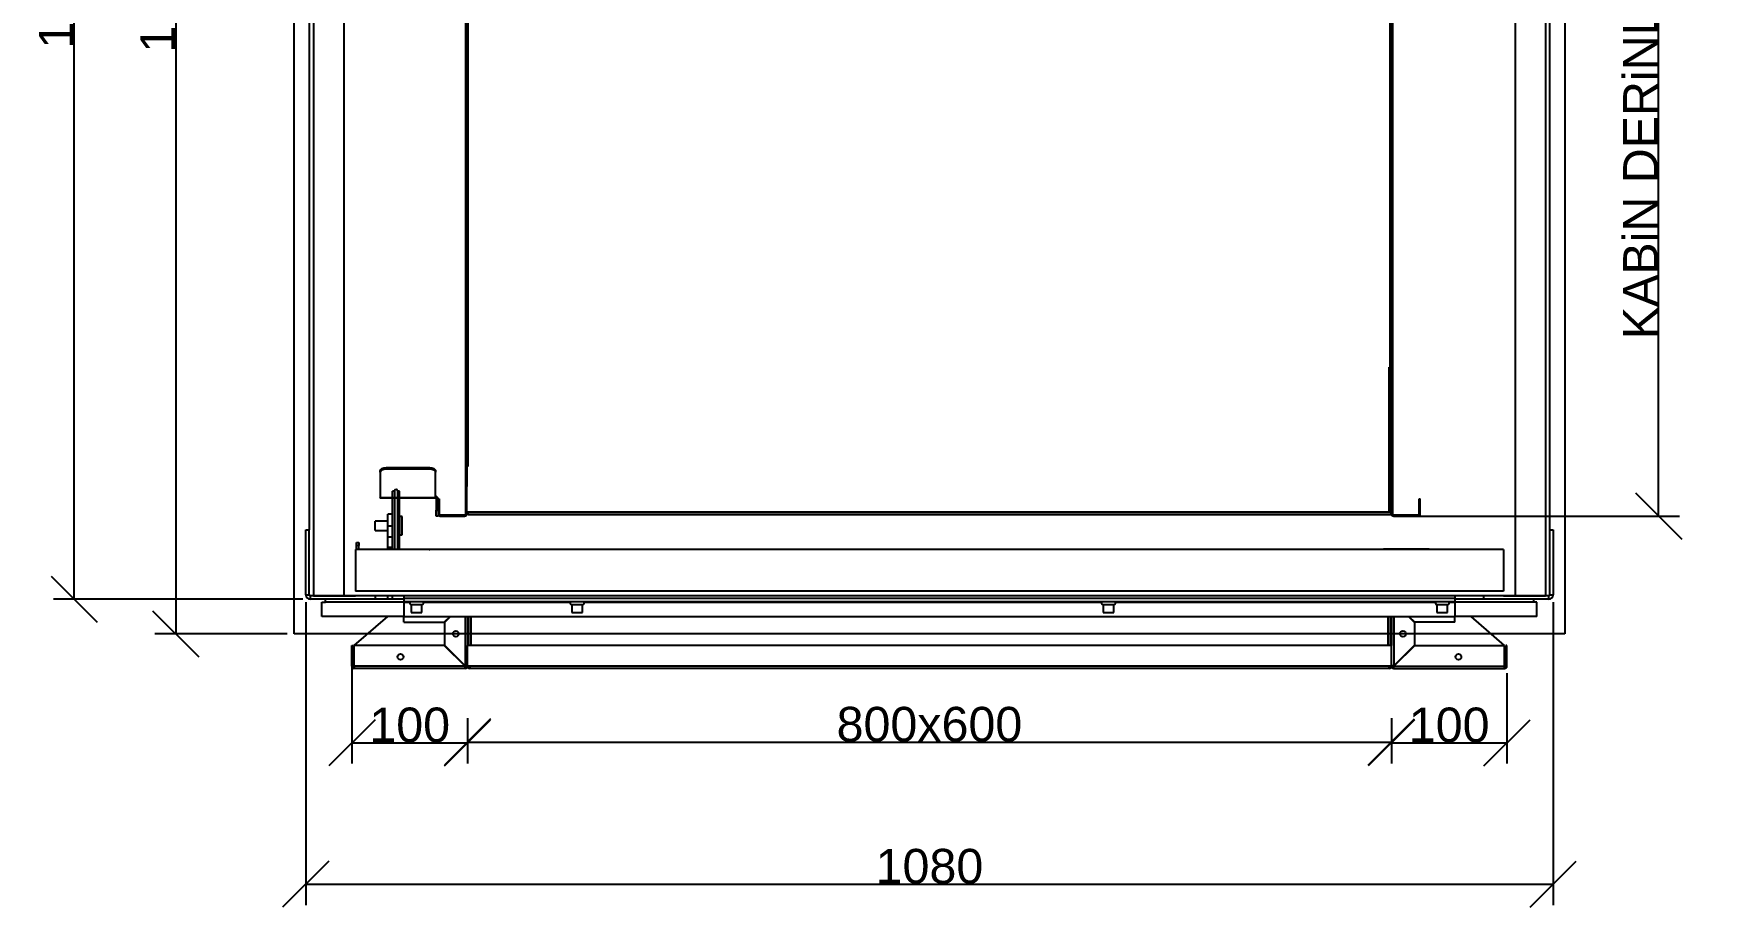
# Model space of a CAD drawing. Extents: x -3476 to -1065, y -36962 to -35449.
# Drawn here: x -3476 to -2015, y -36962 to -36205 of the extents above; entities that cross this region are included whole.
import ezdxf

# ---------------------------------------------------------------- set-up
doc = ezdxf.new("R2010")
doc.units = 0
doc.header["$LTSCALE"] = 20
doc.header["$MEASUREMENT"] = 0
doc.layers.get('0').update_dxf_attribs({"linetype": 'CONTINUOUS'})
doc.layers.get('DEFPOINTS').update_dxf_attribs({"linetype": 'CONTINUOUS'})
doc.styles.get("Standard").update_dxf_attribs({"font": 'arial.ttf'})
doc.dimstyles.get("Standard").update_dxf_attribs({"dimtxt": 0.18, "dimasz": 0.18, "dimexe": 0.18, "dimexo": 0.0625, "dimgap": 0.09, "dimtad": 0, "dimtih": 1, "dimtoh": 1, "dimdec": 4, "dimzin": 0, "dimdsep": 46, "dimtxsty": 'Standard', "dimcen": 0.09, "dimadec": 0, "dimazin": 0, "dimtfac": 1, "dimtdec": 4, "dimtofl": 0, "dimtmove": 0, "dimatfit": 3, "dimfxl": 1, "dimtolj": 1, "dimtzin": 0, "dimarcsym": 0})

# ---------------------------------------------------------------- blocks, each defined once
blk = doc.blocks.new('_OBLIQUE')
at = {"color": 0, "linetype": 'ByBlock'}
blk.add_line((-0.5, -0.5), (0.5, 0.5), dxfattribs=at)
blk = doc.blocks.new('*D774')
at = {"color": 6, "linetype": 'ByBlock', "lineweight": -2, "transparency": 16777216}
for p, q in [((-2200.3, -36759.3), (-2200.3, -36837.5)), ((-2300.3, -36798.3), (-2300.3, -36837.5)), ((-2300.3, -36819.5), (-2200.3, -36819.5))]:
    blk.add_line(p, q, dxfattribs=at)
at = {"layer": 'DEFPOINTS', "color": 0, "linetype": 'ByBlock', "transparency": 16777216}
for p in [(-2200.3, -36753.1), (-2300.3, -36792.1), (-2200.3, -36819.5)]:
    blk.add_point(p, dxfattribs=at)
at = {"color": 6, "linetype": 'ByBlock', "lineweight": -2, "transparency": 16777216, "xscale": 40, "yscale": 40, "zscale": 40, "rotation": 180}
blk.add_blockref('_OBLIQUE', (-2300.3, -36819.5), dxfattribs=at)
at = {"color": 6, "linetype": 'ByBlock', "lineweight": -2, "transparency": 16777216, "xscale": 40, "yscale": 40, "zscale": 40}
blk.add_blockref('_OBLIQUE', (-2200.3, -36819.5), dxfattribs=at)
at = {"color": 3, "linetype": 'ByBlock', "transparency": 16777216, "insert": (-2250.3, -36804.2), "char_height": 30, "attachment_point": 5}
blk.add_mtext('\\A1;100', dxfattribs=at)
blk = doc.blocks.new('*D775')
at = {"color": 6, "linetype": 'ByBlock', "lineweight": -2, "transparency": 16777216}
for p, q in [((-3200.3, -36750.3), (-3200.3, -36837.5)), ((-3100.3, -36798.3), (-3100.3, -36837.5)), ((-3200.3, -36819.5), (-3100.3, -36819.5))]:
    blk.add_line(p, q, dxfattribs=at)
at = {"layer": 'DEFPOINTS', "color": 0, "linetype": 'ByBlock', "transparency": 16777216}
for p in [(-3200.3, -36744.1), (-3100.3, -36792.1), (-3100.3, -36819.5)]:
    blk.add_point(p, dxfattribs=at)
at = {"color": 6, "linetype": 'ByBlock', "lineweight": -2, "transparency": 16777216, "xscale": 40, "yscale": 40, "zscale": 40, "rotation": 180}
blk.add_blockref('_OBLIQUE', (-3200.3, -36819.5), dxfattribs=at)
at = {"color": 6, "linetype": 'ByBlock', "lineweight": -2, "transparency": 16777216, "xscale": 40, "yscale": 40, "zscale": 40}
blk.add_blockref('_OBLIQUE', (-3100.3, -36819.5), dxfattribs=at)
at = {"color": 3, "linetype": 'ByBlock', "transparency": 16777216, "insert": (-3150.3, -36804.2), "char_height": 30, "attachment_point": 5}
blk.add_mtext('\\A1;100', dxfattribs=at)
blk = doc.blocks.new('*D773')
at = {"color": 6, "linetype": 'ByBlock', "lineweight": -2, "transparency": 16777216}
for p, q in [((-3100.3, -36805.2), (-3100.3, -36836.9)), ((-3100.3, -36818.9), (-2300.3, -36818.9)), ((-2300.3, -36805.2), (-2300.3, -36836.9))]:
    blk.add_line(p, q, dxfattribs=at)
at = {"layer": 'DEFPOINTS', "color": 0, "linetype": 'ByBlock', "transparency": 16777216}
for p in [(-3100.3, -36799), (-2300.3, -36799), (-2300.3, -36818.9)]:
    blk.add_point(p, dxfattribs=at)
at = {"color": 6, "linetype": 'ByBlock', "lineweight": -2, "transparency": 16777216, "xscale": 40, "yscale": 40, "zscale": 40, "rotation": 180}
blk.add_blockref('_OBLIQUE', (-3100.3, -36818.9), dxfattribs=at)
at = {"color": 6, "linetype": 'ByBlock', "lineweight": -2, "transparency": 16777216, "xscale": 40, "yscale": 40, "zscale": 40}
blk.add_blockref('_OBLIQUE', (-2300.3, -36818.9), dxfattribs=at)
at = {"color": 3, "linetype": 'ByBlock', "transparency": 16777216, "insert": (-2700.3, -36803.6), "char_height": 30, "attachment_point": 5}
blk.add_mtext('\\A1;800x600', dxfattribs=at)
blk = doc.blocks.new('*D776')
at = {"color": 6, "linetype": 'ByBlock', "lineweight": -2, "transparency": 16777216}
for p, q in [((-3256.5, -35625.1), (-3370.9, -35625.1)), ((-3352.9, -35625.1), (-3352.9, -36725.1)), ((-3256.5, -36725.1), (-3370.9, -36725.1))]:
    blk.add_line(p, q, dxfattribs=at)
at = {"layer": 'DEFPOINTS', "color": 0, "linetype": 'ByBlock', "transparency": 16777216}
for p in [(-3250.3, -35625.1), (-3352.9, -36725.1), (-3250.3, -36725.1)]:
    blk.add_point(p, dxfattribs=at)
at = {"color": 6, "linetype": 'ByBlock', "lineweight": -2, "transparency": 16777216, "xscale": 40, "yscale": 40, "zscale": 40}
for p, rotation in [((-3352.9, -35625.1), 90), ((-3352.9, -36725.1), 270)]:
    blk.add_blockref('_OBLIQUE', p, dxfattribs=dict(at, rotation=rotation))
at = {"color": 3, "linetype": 'ByBlock', "transparency": 16777216, "insert": (-3368.2, -36175.1), "char_height": 30, "attachment_point": 5, "rotation": 90}
blk.add_mtext('\\A1;1100', dxfattribs=at)
blk = doc.blocks.new('*D778')
at = {"color": 6, "linetype": 'ByBlock', "lineweight": -2, "transparency": 16777216}
for p, q in [((-2279.3, -35873.1), (-2051, -35873.1)), ((-2069, -36623.1), (-2069, -35873.1)), ((-2292, -36623.1), (-2051, -36623.1))]:
    blk.add_line(p, q, dxfattribs=at)
at = {"layer": 'DEFPOINTS', "color": 0, "linetype": 'ByBlock', "transparency": 16777216}
for p in [(-2285.5, -35873.1), (-2069, -35873.1), (-2298.3, -36623.1)]:
    blk.add_point(p, dxfattribs=at)
at = {"color": 6, "linetype": 'ByBlock', "lineweight": -2, "transparency": 16777216, "xscale": 40, "yscale": 40, "zscale": 40}
for p, rotation in [((-2069, -35873.1), 90), ((-2069, -36623.1), 270)]:
    blk.add_blockref('_OBLIQUE', p, dxfattribs=dict(at, rotation=rotation))
at = {"color": 3, "linetype": 'ByBlock', "transparency": 16777216, "insert": (-2084.5, -36248.1), "char_height": 30, "attachment_point": 5, "rotation": 90}
blk.add_mtext('\\A1;KABiN DERiNLiGi= 750', dxfattribs=at)
blk = doc.blocks.new('*D780')
at = {"color": 6, "linetype": 'ByBlock', "lineweight": -2, "transparency": 16777216}
for p, q in [((-3242.8, -35648.1), (-3458.8, -35648.1)), ((-3440.8, -36695.1), (-3440.8, -35648.1)), ((-3242.8, -36695.1), (-3458.8, -36695.1))]:
    blk.add_line(p, q, dxfattribs=at)
at = {"layer": 'DEFPOINTS', "color": 0, "linetype": 'ByBlock', "transparency": 16777216}
for p in [(-3440.8, -35648.1), (-3236.5, -35648.1), (-3236.5, -36695.1)]:
    blk.add_point(p, dxfattribs=at)
at = {"color": 6, "linetype": 'ByBlock', "lineweight": -2, "transparency": 16777216, "xscale": 40, "yscale": 40, "zscale": 40}
for p, rotation in [((-3440.8, -35648.1), 90), ((-3440.8, -36695.1), 270)]:
    blk.add_blockref('_OBLIQUE', p, dxfattribs=dict(at, rotation=rotation))
at = {"color": 3, "linetype": 'ByBlock', "transparency": 16777216, "insert": (-3456.1, -36171.6), "char_height": 30, "attachment_point": 5, "rotation": 90}
blk.add_mtext('\\A1;1047', dxfattribs=at)
blk = doc.blocks.new('*D781')
at = {"color": 6, "linetype": 'ByBlock', "lineweight": -2, "transparency": 16777216}
for p, q in [((-3240.3, -36697.6), (-3240.3, -36960)), ((-2160.3, -36697.6), (-2160.3, -36960)), ((-3240.3, -36942), (-2160.3, -36942))]:
    blk.add_line(p, q, dxfattribs=at)
at = {"layer": 'DEFPOINTS', "color": 0, "linetype": 'ByBlock', "transparency": 16777216}
for p in [(-3240.3, -36691.3), (-2160.3, -36691.3), (-2160.3, -36942)]:
    blk.add_point(p, dxfattribs=at)
at = {"color": 6, "linetype": 'ByBlock', "lineweight": -2, "transparency": 16777216, "xscale": 40, "yscale": 40, "zscale": 40, "rotation": 180}
blk.add_blockref('_OBLIQUE', (-3240.3, -36942), dxfattribs=at)
at = {"color": 6, "linetype": 'ByBlock', "lineweight": -2, "transparency": 16777216, "xscale": 40, "yscale": 40, "zscale": 40}
blk.add_blockref('_OBLIQUE', (-2160.3, -36942), dxfattribs=at)
at = {"color": 3, "linetype": 'ByBlock', "transparency": 16777216, "insert": (-2700.3, -36926.6), "char_height": 30, "attachment_point": 5}
blk.add_mtext('\\A1;1080', dxfattribs=at)

msp = doc.modelspace()

# ---------------------------------------------------------------- linework, layer by layer
at = {"linetype": 'ByBlock'}
for p, q in [((-3250.3, -36725.1), (-3250.3, -35625.1)), ((-2150.3, -35625.1), (-2150.3, -36725.1)), ((-3233.5, -35651.1), (-3233.5, -36692.1)), ((-3207.3, -35651.1), (-3207.3, -36692.1)), ((-2193.3, -35651.1), (-2193.3, -36692.1)), ((-2167, -35651.1), (-2167, -36692.1)), ((-3237.3, -35691.1), (-3237.3, -36635.1)), ((-2163.3, -35691.1), (-2163.3, -36635.1)), ((-3101.8, -36621.1), (-3101.8, -35872.1)), ((-3100.8, -36580.1), (-3100.8, -35872.1)), ((-3099.8, -36580.1), (-3099.8, -35872.1)), ((-2301.3, -36619.9), (-2301.3, -35872.1)), ((-2300.3, -36614.9), (-2300.3, -35872.1)), ((-2300.3, -35872.1), (-2300.3, -36621.1)), ((-2299.3, -35872.1), (-2299.3, -36621.1)), ((-2302.3, -36619.9), (-2302.3, -36494.1)), ((-3100.3, -36527.1), (-3100.8, -36527.1)), ((-3175.8, -36585.1), (-3175.8, -36583.8)), ((-3175.8, -36585.1), (-3175.8, -36607.3)), ((-3170.8, -36581.3), (-3170.8, -36582.6)), ((-3133, -36581.3), (-3170.8, -36581.3)), ((-3133, -36582.6), (-3170.8, -36582.6)), ((-3133, -36582.6), (-3133, -36581.3)), ((-3128, -36583.8), (-3128, -36585.1)), ((-3128, -36607.3), (-3128, -36585.1)), ((-3100.3, -36577.1), (-3100.8, -36577.1)), ((-3100.8, -36580.1), (-3100.8, -36597.4)), ((-2300.8, -36580.1), (-2300.8, -36597.4)), ((-3100.8, -36599.4), (-3100.8, -36597.4)), ((-3100.8, -36619.9), (-3100.8, -36599.4)), ((-2300.8, -36597.4), (-2300.8, -36599.4)), ((-2300.8, -36619.9), (-2300.8, -36599.4)), ((-3128, -36607.3), (-3175.8, -36607.3)), ((-3175.8, -36607.6), (-3175.8, -36607.3)), ((-3128, -36607.6), (-3175.8, -36607.6)), ((-3163.6, -36601.5), (-3165.1, -36601.5)), ((-3165.1, -36652.1), (-3165.1, -36601.5)), ((-3163.6, -36601.5), (-3163.6, -36652.1)), ((-3160.6, -36652.1), (-3160.6, -36601.5)), ((-3159.1, -36601.5), (-3160.6, -36601.5)), ((-3159.1, -36652.1), (-3159.1, -36601.5)), ((-3128, -36607.3), (-3128, -36607.5)), ((-3128, -36607.6), (-3128, -36607.5)), ((-3125.8, -36608.3), (-3127.3, -36608.3)), ((-3127.3, -36608.3), (-3127.3, -36618.1)), ((-3125.8, -36608.1), (-3125.8, -36621.1)), ((-3125.8, -36608.1), (-3124.8, -36608.1)), ((-3124.8, -36608.1), (-3124.8, -36621.1)), ((-2276.3, -36621.1), (-2276.3, -36608.1)), ((-2276.3, -36608.1), (-2275.3, -36608.1)), ((-2275.3, -36621.1), (-2275.3, -36608.1)), ((-3169.3, -36627.5), (-3180.3, -36627.5)), ((-3180.3, -36634.6), (-3180.3, -36627.5)), ((-3165.3, -36621.5), (-3169.3, -36621.5)), ((-3169.3, -36631.5), (-3169.3, -36621.5)), ((-3165.3, -36631.5), (-3165.3, -36621.5)), ((-3165.1, -36624.5), (-3165.3, -36624.5)), ((-3158.8, -36624.5), (-3159.1, -36624.5)), ((-3156.8, -36623.5), (-3158.8, -36623.5)), ((-3158.8, -36637.6), (-3158.8, -36623.5)), ((-3156.8, -36637.6), (-3156.8, -36623.5)), ((-3127.3, -36618.1), (-3125.8, -36618.1)), ((-3127.3, -36623.1), (-3127.3, -36618.1)), ((-3125.8, -36623.1), (-3127.3, -36623.1)), ((-3125.8, -36621.1), (-3125.8, -36623.1)), ((-3125.8, -36621.1), (-3124.8, -36621.1)), ((-3123.8, -36622.1), (-3123.8, -36623.1)), ((-3123.8, -36622.1), (-3102.8, -36622.1)), ((-3123.8, -36623.1), (-3102.8, -36623.1)), ((-3102.8, -36623.1), (-3102.8, -36622.1)), ((-3101.8, -36621.1), (-3100.8, -36621.1)), ((-2300.8, -36619.9), (-3100.8, -36619.9)), ((-3100.8, -36620.1), (-3100.8, -36619.9)), ((-2300.8, -36620.1), (-3100.8, -36620.1)), ((-3100.8, -36621.1), (-3100.8, -36620.1)), ((-3099.8, -36622.1), (-3099.8, -36620.1)), ((-2300.8, -36622.1), (-3099.8, -36622.1)), ((-2300.3, -36614.9), (-2300.8, -36614.9)), ((-2300.3, -36616.1), (-2300.8, -36616.1)), ((-2300.8, -36620.1), (-2300.8, -36619.9)), ((-2300.8, -36620.1), (-2300.8, -36622.1)), ((-2300.3, -36620.1), (-2300.8, -36620.1)), ((-2300.3, -36621.1), (-2299.3, -36621.1)), ((-2298.3, -36622.1), (-2298.3, -36623.1)), ((-2298.3, -36622.1), (-2277.3, -36622.1)), ((-2298.3, -36623.1), (-2277.3, -36623.1)), ((-2277.3, -36623.1), (-2277.3, -36622.1)), ((-2276.3, -36621.1), (-2275.3, -36621.1)), ((-3240.3, -36635.1), (-3237.3, -36635.1)), ((-3240.3, -36691.3), (-3240.3, -36635.1)), ((-3237.3, -36691.3), (-3237.3, -36635.1)), ((-3180.3, -36635.5), (-3180.3, -36634.6)), ((-3180.3, -36635.5), (-3169.3, -36635.5)), ((-3169.3, -36631.5), (-3165.3, -36631.5)), ((-3169.3, -36641), (-3169.3, -36631.5)), ((-3169.3, -36641), (-3165.3, -36641)), ((-3169.3, -36650), (-3169.3, -36641)), ((-3165.3, -36641), (-3165.3, -36631.5)), ((-3165.3, -36638.5), (-3165.1, -36638.5)), ((-3165.3, -36650), (-3165.3, -36641)), ((-3159.1, -36638.5), (-3158.8, -36638.5)), ((-3158.8, -36639.5), (-3158.8, -36637.6)), ((-3158.8, -36639.5), (-3156.8, -36639.5)), ((-3156.8, -36639.5), (-3156.8, -36637.6)), ((-2163.3, -36635.1), (-2163.3, -36691.3)), ((-2163.3, -36635.1), (-2160.3, -36635.1)), ((-2160.3, -36635.1), (-2160.3, -36691.3)), ((-2203.3, -36652.1), (-3197.3, -36652.1)), ((-3197.3, -36652.1), (-3197.3, -36688.3)), ((-3196.3, -36646), (-3194.3, -36646)), ((-3196.3, -36648.5), (-3196.3, -36646)), ((-3194.3, -36648.5), (-3196.3, -36648.5)), ((-3196.3, -36652.1), (-3196.3, -36648.5)), ((-3194.3, -36646), (-3194.3, -36648.5)), ((-3194.3, -36652.1), (-3194.3, -36648.5)), ((-3169.3, -36650), (-3165.3, -36650)), ((-3169.3, -36652.1), (-3169.3, -36650)), ((-3165.3, -36652.1), (-3165.3, -36650)), ((-3132.6, -36651.9), (-3093.3, -36651.9)), ((-3132.6, -36651.9), (-3132.6, -36652.1)), ((-3093.3, -36652.1), (-3093.3, -36651.9)), ((-2268, -36651.9), (-2307.2, -36651.9)), ((-2307.2, -36651.9), (-2307.2, -36652.1)), ((-2268, -36652.1), (-2268, -36651.9)), ((-2203.3, -36652.1), (-2203.3, -36688.3)), ((-3240.3, -36691.3), (-3237.3, -36691.3)), ((-3236.5, -36692.1), (-3236.5, -36695.1)), ((-3180.3, -36692.1), (-3236.5, -36692.1)), ((-3180.3, -36695.1), (-3236.5, -36695.1)), ((-3233.5, -36692.1), (-3197.3, -36692.1)), ((-3226.3, -36697.8), (-3223.3, -36697.8)), ((-3226.3, -36710.1), (-3226.3, -36697.8)), ((-3223.3, -36697.8), (-3223.3, -36695.1)), ((-3155.3, -36697.8), (-3223.3, -36697.8)), ((-2203.3, -36688.3), (-3197.3, -36688.3)), ((-3180.3, -36692.1), (-3180.3, -36695.1)), ((-2220.3, -36692.1), (-3180.3, -36692.1)), ((-3155.3, -36695.1), (-3180.3, -36695.1)), ((-3169.3, -36695.1), (-3169.3, -36692.1)), ((-3165.3, -36695.1), (-3165.3, -36692.1)), ((-3155.3, -36692.1), (-3155.3, -36694.3)), ((-3155.3, -36694.3), (-2245.3, -36694.3)), ((-3155.3, -36694.3), (-3155.3, -36697.1)), ((-3155.3, -36697.1), (-2245.3, -36697.1)), ((-3155.3, -36697.1), (-3155.3, -36697.8)), ((-3155.3, -36697.8), (-3155.3, -36710.1)), ((-3155.3, -36697.8), (-3150.3, -36697.8)), ((-3148.9, -36699.6), (-3148.9, -36706.6)), ((-3148.9, -36699.6), (-3139.7, -36699.6)), ((-3139.7, -36706.6), (-3139.7, -36699.6)), ((-3138.2, -36697.8), (-3011.3, -36697.8)), ((-3009.9, -36699.6), (-3009.9, -36706.6)), ((-3009.9, -36699.6), (-3000.7, -36699.6)), ((-3000.7, -36706.6), (-3000.7, -36699.6)), ((-2999.2, -36697.8), (-2551.3, -36697.8)), ((-2549.9, -36699.6), (-2549.9, -36706.6)), ((-2549.9, -36699.6), (-2540.9, -36699.6)), ((-2540.9, -36699.6), (-2540.7, -36699.6)), ((-2540.7, -36706.6), (-2540.7, -36699.6)), ((-2539.2, -36697.8), (-2262.3, -36697.8)), ((-2260.9, -36699.6), (-2260.9, -36706.6)), ((-2260.9, -36699.6), (-2251.9, -36699.6)), ((-2251.9, -36699.6), (-2251.7, -36699.6)), ((-2251.7, -36706.6), (-2251.7, -36699.6)), ((-2250.2, -36697.8), (-2245.3, -36697.8)), ((-2245.3, -36692.1), (-2245.3, -36694.3)), ((-2245.3, -36694.3), (-2245.3, -36697.1)), ((-2220.3, -36695.1), (-2245.3, -36695.1)), ((-2245.3, -36697.1), (-2245.3, -36697.8)), ((-2245.3, -36697.8), (-2245.3, -36710.1)), ((-2177.3, -36697.8), (-2245.3, -36697.8)), ((-2220.3, -36695.1), (-2220.3, -36692.1)), ((-2164, -36692.1), (-2220.3, -36692.1)), ((-2164, -36695.1), (-2220.3, -36695.1)), ((-2203.3, -36692.1), (-2167, -36692.1)), ((-2177.3, -36695.1), (-2177.3, -36697.8)), ((-2174.3, -36697.8), (-2177.3, -36697.8)), ((-2174.3, -36710.1), (-2174.3, -36697.8)), ((-2164, -36695.1), (-2164, -36692.1)), ((-2163.3, -36691.3), (-2160.3, -36691.3)), ((-3155.3, -36710.1), (-3226.3, -36710.1)), ((-3198.3, -36735.1), (-3169.2, -36710.1)), ((-3169.3, -36710.2), (-3169.3, -36710.1)), ((-3155.3, -36710.1), (-2245.3, -36710.1)), ((-3155.3, -36715.1), (-3155.3, -36710.1)), ((-3155.3, -36715.1), (-3120.4, -36715.1)), ((-3148.9, -36706.6), (-3139.7, -36706.6)), ((-3115.4, -36710.1), (-3120.4, -36715.1)), ((-3120.3, -36715.2), (-3115.1, -36710.1)), ((-3120.3, -36715.2), (-3120.3, -36734.9)), ((-3102.3, -36710.1), (-3102.3, -36752.9)), ((-3100.3, -36710.1), (-3100.3, -36735.1)), ((-3099.3, -36710.1), (-3099.3, -36735.1)), ((-3097.3, -36710.1), (-3097.3, -36735.1)), ((-3009.9, -36706.6), (-3000.7, -36706.6)), ((-2549.9, -36706.6), (-2540.9, -36706.6)), ((-2540.9, -36706.6), (-2540.7, -36706.6)), ((-2303.3, -36710.1), (-2303.3, -36735.1)), ((-2301.3, -36710.1), (-2301.3, -36735.1)), ((-2300.3, -36710.1), (-2300.3, -36735.1)), ((-2298.3, -36710.1), (-2298.3, -36752.9)), ((-2280.3, -36715.2), (-2285.4, -36710.1)), ((-2285.1, -36710.1), (-2280.1, -36715.1)), ((-2280.3, -36715.2), (-2280.3, -36734.9)), ((-2245.3, -36715.1), (-2280.1, -36715.1)), ((-2260.9, -36706.6), (-2251.9, -36706.6)), ((-2251.9, -36706.6), (-2251.7, -36706.6)), ((-2174.3, -36710.1), (-2245.3, -36710.1)), ((-2245.3, -36715.1), (-2245.3, -36710.1)), ((-2202.3, -36735.1), (-2231.3, -36710.1)), ((-2150.3, -36725.1), (-3250.3, -36725.1)), ((-3200.3, -36753.1), (-3200.3, -36735.1)), ((-3200.3, -36735.1), (-3199.3, -36735.1)), ((-3199.3, -36753.1), (-3199.3, -36735.1)), ((-3120.4, -36735.1), (-3198.3, -36735.1)), ((-3198.3, -36753.1), (-3198.3, -36735.1)), ((-3120.4, -36735.1), (-3102.4, -36753.1)), ((-3102.3, -36752.9), (-3120.3, -36734.9)), ((-3100.3, -36734.9), (-3099.3, -36734.9)), ((-2300.3, -36735.1), (-3100.3, -36735.1)), ((-3100.3, -36753.1), (-3100.3, -36735.1)), ((-2300.3, -36734.9), (-2301.3, -36734.9)), ((-2300.3, -36753.1), (-2300.3, -36735.1)), ((-2298.3, -36752.9), (-2280.3, -36734.9)), ((-2280.1, -36735.1), (-2298.1, -36753.1)), ((-2280.1, -36735.1), (-2202.3, -36735.1)), ((-2202.3, -36753.1), (-2202.3, -36735.1)), ((-2200.3, -36735.1), (-2201.3, -36735.1)), ((-2201.3, -36753.1), (-2201.3, -36735.1)), ((-2200.3, -36753.1), (-2200.3, -36735.1)), ((-3200.3, -36753.1), (-3199.3, -36753.1)), ((-3198.3, -36754.1), (-3198.3, -36753.1)), ((-3102.4, -36753.1), (-3198.3, -36753.1)), ((-3198.3, -36754.1), (-3198.3, -36755.1)), ((-3102.3, -36755.1), (-3198.3, -36755.1)), ((-3104, -36751.5), (-3104, -36751.1)), ((-3103.1, -36752.1), (-3103.4, -36752.1)), ((-3102.3, -36755.1), (-3102.3, -36754.1)), ((-3100.3, -36753.1), (-3101.3, -36753.1)), ((-3098.3, -36753.1), (-3100.3, -36753.1)), ((-3098.3, -36753.1), (-3098.3, -36755.1)), ((-2302.3, -36753.1), (-3098.3, -36753.1)), ((-2302.3, -36755.1), (-3098.3, -36755.1)), ((-2302.3, -36755.1), (-2302.3, -36753.1)), ((-2300.3, -36753.1), (-2302.3, -36753.1)), ((-2300.3, -36753.1), (-2299.3, -36753.1)), ((-2298.3, -36755.1), (-2298.3, -36754.1)), ((-2298.3, -36755.1), (-2202.3, -36755.1)), ((-2298.1, -36753.1), (-2202.3, -36753.1)), ((-2297.4, -36752.1), (-2297.3, -36752.1)), ((-2297.3, -36752.1), (-2297.3, -36751.9)), ((-2297.3, -36752.1), (-2297.1, -36752.1)), ((-2296.5, -36751.5), (-2296.5, -36751.1)), ((-2202.3, -36754.1), (-2202.3, -36753.1)), ((-2202.3, -36755.1), (-2202.3, -36754.1)), ((-2201.3, -36753.1), (-2200.3, -36753.1))]:
    msp.add_line(p, q, dxfattribs=at)
at = {"linetype": 'ByBlock', "flags": 128}
for points in [[(-3175.8, -36583.8), (-3175.7, -36583.3), (-3175.4, -36582.8), (-3174.9, -36582.4), (-3174.3, -36582), (-3173.5, -36581.7), (-3172.7, -36581.4), (-3171.7, -36581.3), (-3170.8, -36581.3)], [(-3170.8, -36582.6), (-3171.7, -36582.6), (-3172.7, -36582.7), (-3173.5, -36583), (-3174.3, -36583.3), (-3174.9, -36583.7), (-3175.4, -36584.1), (-3175.7, -36584.6), (-3175.8, -36585.1)], [(-3133, -36581.3), (-3132, -36581.3), (-3131.1, -36581.4), (-3130.2, -36581.7), (-3129.5, -36582), (-3128.9, -36582.4), (-3128.4, -36582.8), (-3128.1, -36583.3), (-3128, -36583.8)], [(-3128, -36585.1), (-3128.1, -36584.6), (-3128.4, -36584.1), (-3128.9, -36583.7), (-3129.5, -36583.3), (-3130.2, -36583), (-3131.1, -36582.7), (-3132, -36582.6), (-3133, -36582.6)], [(-3133.5, -36652.1), (-3133.1, -36652), (-3132.6, -36651.9)], [(-2267.1, -36652.1), (-2267.4, -36652), (-2268, -36651.9)]]:
    msp.add_lwpolyline(points, dxfattribs=at)
at = {"linetype": 'ByBlock'}
for centre in [(-3110.3, -36725.1), (-2290.3, -36725.1), (-3158.3, -36745.1), (-2242.3, -36745.1)]:
    msp.add_circle(centre, 2.5, dxfattribs=at)
for centre, radius, start, end in [((-3162.1, -36601.5), 1.5, 0, 180), ((-3162.1, -36601.5), 1.5, 0, 180), ((-3128, -36608.3), 2.24, 0, 90), ((-3128, -36608.3), 0.74, 0, 90), ((-3123.8, -36621.1), 2, 180, 270), ((-3123.8, -36621.1), 1, 180, 270), ((-3102.8, -36621.1), 2, 270, 0), ((-3102.8, -36621.1), 1, 270, 0), ((-2298.3, -36621.1), 2, 180, 270), ((-2298.3, -36621.1), 1, 180, 270), ((-2277.3, -36621.1), 2, 270, 0), ((-2277.3, -36621.1), 1, 270, 0), ((-3093.3, -36654.7), 2.74, 71.4854, 90), ((-2307.2, -36654.7), 2.74, 90, 108.5146), ((-3236.5, -36691.3), 3.74, 180, 270), ((-3236.5, -36691.3), 0.74, 180, 270), ((-3148.9, -36698.1), 1.5, 138.1897, 270), ((-3139.7, -36698.1), 1.5, 270, 41.8103), ((-3009.9, -36698.1), 1.5, 138.1897, 270), ((-3000.7, -36698.1), 1.5, 270, 41.8103), ((-2549.9, -36698.1), 1.5, 138.1897, 270), ((-2540.7, -36698.1), 1.5, 270, 41.8103), ((-2260.9, -36698.1), 1.5, 138.1897, 270), ((-2251.7, -36698.1), 1.5, 270, 41.8103), ((-2164, -36691.3), 3.74, 270, 0), ((-2164, -36691.3), 0.74, 270, 0), ((-3198.3, -36753.1), 2, 180, 270), ((-3198.3, -36753.1), 1, 180, 270), ((-3102.3, -36753.1), 1, 270, 0), ((-3102.3, -36753.1), 2, 270, 0), ((-3098.3, -36753.1), 2, 180, 270), ((-3098.3, -36753.1), 1, 180, 270), ((-2302.3, -36753.1), 1, 270, 0), ((-2302.3, -36753.1), 2, 270, 0), ((-2298.3, -36753.1), 2, 180, 270), ((-2298.3, -36753.1), 1, 180, 270), ((-2202.3, -36753.1), 1, 270, 0), ((-2202.3, -36753.1), 2, 270, 0)]:
    msp.add_arc(centre, radius, start, end, dxfattribs=at)
for centre, major_axis, ratio, start_param, end_param in [((-3102.3, -36753.1), (0, 2), 0.088388, 1.570796, 3.141593), ((-3102.3, -36753.1), (0, 1), 0.176777, 1.570796, 3.141593), ((-3102.3, -36753.1), (-2, 0), 0.088388, 3.141593, 4.712389), ((-3102.3, -36753.1), (-1, 0), 0.176777, 3.141593, 4.712389), ((-2298.3, -36753.1), (-2, 0), 0.088388, -1.570796, 0), ((-2298.3, -36753.1), (1, 0), 0.176777, 1.570796, 3.141593), ((-2298.3, -36753.1), (0, 2), 0.088388, 3.141593, 4.712389), ((-2298.3, -36753.1), (0, 1), 0.176777, 3.141593, 4.712389)]:
    msp.add_ellipse(centre, major_axis=major_axis, ratio=ratio, start_param=start_param, end_param=end_param, dxfattribs=at)

# ---------------------------------------------------------------- dimensions: what is measured, and where the dimension line sits
for base, p1, p2, picture, middle in [((-3352.9, -36725.1), (-3250.3, -35625.1), (-3250.3, -36725.1), '*D776', (-3368.2, -36175.1)), ((-3440.8, -35648.1), (-3236.5, -36695.1), (-3236.5, -35648.1), '*D780', (-3456.1, -36171.6))]:
    dim = msp.add_linear_dim(base=base, p1=p1, p2=p2, angle=90, dimstyle='Standard', override={"dimscale": 100, "dimtxt": 0.3, "dimasz": 0.4, "dimgap": 0, "dimtad": 3, "dimtih": 0, "dimtoh": 0, "dimdec": 0, "dimrnd": 1, "dimblk1": 'OBLIQUE', "dimblk2": 'OBLIQUE', "dimsah": 1, "dimclrd": 6, "dimclre": 6, "dimclrt": 3, "dimtdec": 0, "dimtix": 1, "dimfxl": 1.25}, dxfattribs=at)
    dim.commit()
    dim.dimension.update_dxf_attribs({"geometry": picture, "text_midpoint": middle})
dim = msp.add_linear_dim(base=(-2069, -35873.1), p1=(-2298.3, -36623.1), p2=(-2285.5, -35873.1), angle=90, text='KABiN DERiNLiGi= 750', dimstyle='Standard', override={"dimscale": 100, "dimtxt": 0.3, "dimasz": 0.4, "dimgap": 0, "dimtad": 3, "dimtih": 0, "dimtoh": 0, "dimdec": 0, "dimrnd": 1, "dimblk1": 'OBLIQUE', "dimblk2": 'OBLIQUE', "dimsah": 1, "dimclrd": 6, "dimclre": 6, "dimclrt": 3, "dimtdec": 0, "dimtix": 1, "dimfxl": 1.25}, dxfattribs=at)
dim.commit()
dim.dimension.update_dxf_attribs({"geometry": '*D778', "text_midpoint": (-2084.5, -36248.1)})
for base, p1, p2, picture, middle in [((-2160.3, -36942), (-3240.3, -36691.3), (-2160.3, -36691.3), '*D781', (-2700.3, -36926.6)), ((-3100.3, -36819.5), (-3200.3, -36744.1), (-3100.3, -36792.1), '*D775', (-3150.3, -36804.2)), ((-2200.3, -36819.5), (-2300.3, -36792.1), (-2200.3, -36753.1), '*D774', (-2250.3, -36804.2))]:
    dim = msp.add_linear_dim(base=base, p1=p1, p2=p2, dimstyle='Standard', override={"dimscale": 100, "dimtxt": 0.3, "dimasz": 0.4, "dimgap": 0, "dimtad": 3, "dimtih": 0, "dimtoh": 0, "dimdec": 0, "dimrnd": 1, "dimblk1": 'OBLIQUE', "dimblk2": 'OBLIQUE', "dimsah": 1, "dimclrd": 6, "dimclre": 6, "dimclrt": 3, "dimtdec": 0, "dimtix": 1, "dimfxl": 1.25}, dxfattribs=at)
    dim.commit()
    dim.dimension.update_dxf_attribs({"geometry": picture, "text_midpoint": middle})
dim = msp.add_linear_dim(base=(-2300.3, -36818.9), p1=(-3100.3, -36799), p2=(-2300.3, -36799), text='800x600', dimstyle='Standard', override={"dimscale": 100, "dimtxt": 0.3, "dimasz": 0.4, "dimgap": 0, "dimtad": 3, "dimtih": 0, "dimtoh": 0, "dimdec": 0, "dimrnd": 1, "dimblk1": 'OBLIQUE', "dimblk2": 'OBLIQUE', "dimsah": 1, "dimclrd": 6, "dimclre": 6, "dimclrt": 3, "dimtdec": 0, "dimtix": 1, "dimfxl": 1.25}, dxfattribs=at)
dim.commit()
dim.dimension.update_dxf_attribs({"geometry": '*D773', "text_midpoint": (-2700.3, -36803.6)})

doc.saveas('drawing.dxf')
